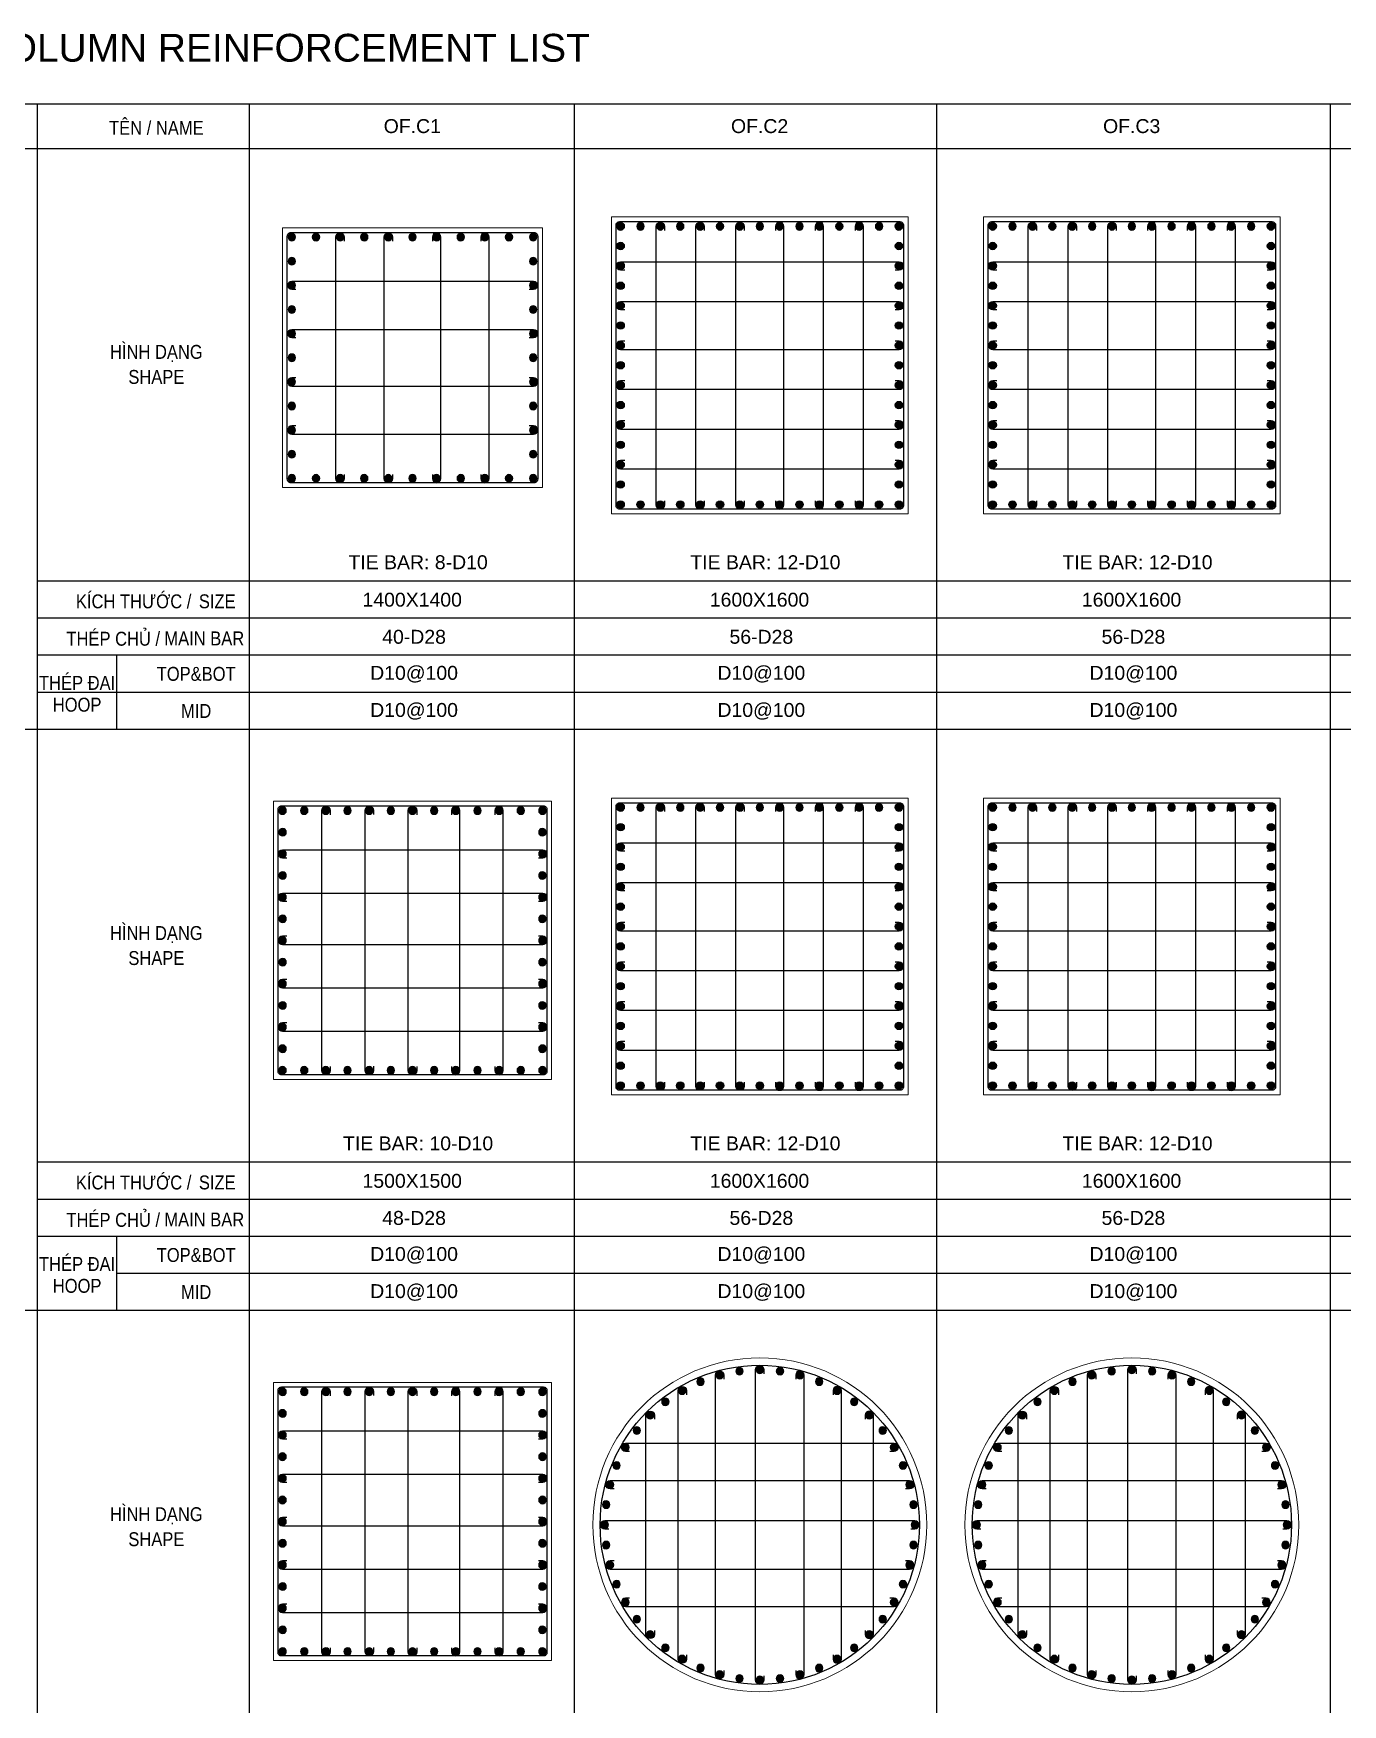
# Model space of a CAD drawing. Header units: millimetres. Extents: x 49323 to 380960, y -6102 to 181761.
# Drawn here: x 312496 to 319553, y 75265 to 84274 of the extents above; entities that cross this region are included whole.
import ezdxf
from ezdxf.enums import TextEntityAlignment as Align

# ---------------------------------------------------------------- set-up
doc = ezdxf.new("R2010")
doc.units = ezdxf.units.MM
doc.linetypes.add('CENTER2', pattern=[1.125, 0.75, -0.125, 0.125, -0.125])
for name, color, linetype in [('2', 2, 'Continuous'), ('CEN', 1, 'CENTER2'), ('STL', 3, 'Continuous'), ('TIT1', 3, 'Continuous'), ('TXT', 3, 'Continuous')]:
    doc.layers.add(name, color=color, linetype=linetype)
for name, color, linetype, lineweight in [('NDC_S_CONTINUOUS', 3, 'Continuous', 20), ('NDC_S_DIM', 1, 'Continuous', 15), ('NDC_S_VN TEXT', 7, 'Continuous', 20)]:
    doc.layers.add(name, color=color, linetype=linetype, lineweight=lineweight)
doc.styles.add('ARIAL', font='arial.ttf', dxfattribs={"width": 0.8})
doc.styles.add('NDC_ARIAL', font='arial.ttf', dxfattribs={"width": 0.85})

# ---------------------------------------------------------------- blocks, each defined once
blk = doc.blocks.new('8')
at = {"layer": '2'}
blk.add_hatch(color=256, dxfattribs=at).paths.add_polyline_path([(20, 0, 0.386127), (1.9, 19.9), (-1.9, 19.9, 0.386127), (-20, 0, 1)])
blk.add_circle((0, 0), 20, dxfattribs=at)
blk = doc.blocks.new('5')
at = {"layer": 'CEN', "rotation": 180}
blk.add_blockref('8', (0, 0), dxfattribs=at)
blk = doc.blocks.new('*U1723')
at = {"layer": 'STL', "xscale": -1, "rotation": 270}
blk.add_blockref('5', (0, 0), dxfattribs=at)
blk = doc.blocks.new('*U1724')
at = {"layer": 'NDC_S_DIM', "color": 0, "linetype": 'ByBlock', "lineweight": -2, "transparency": 16777216}
for p in [(306243.8, 76813.8), (306360.5, 76813.8), (306477.2, 76813.8), (306593.9, 76813.8), (306710.6, 76813.8), (306827.3, 76813.8), (306944, 76813.8), (307060.7, 76813.8), (307177.4, 76813.8), (307294.1, 76813.8), (307410.8, 76813.8), (307527.5, 76813.8), (307644.2, 76813.8)]:
    blk.add_blockref('*U1723', p, dxfattribs=at)
blk = doc.blocks.new('*U1725')
at = {"layer": 'STL', "xscale": -1, "rotation": 270}
blk.add_blockref('5', (0, 0), dxfattribs=at)
blk = doc.blocks.new('*U1726')
at = {"layer": 'NDC_S_DIM', "color": 0, "linetype": 'ByBlock', "lineweight": -2, "transparency": 16777216}
for p in [(306243.8, 76813.8), (306360.5, 76813.8), (306477.2, 76813.8), (306593.9, 76813.8), (306710.6, 76813.8), (306827.3, 76813.8), (306944, 76813.8), (307060.7, 76813.8), (307177.4, 76813.8), (307294.1, 76813.8), (307410.8, 76813.8), (307527.5, 76813.8), (307644.2, 76813.8)]:
    blk.add_blockref('*U1725', p, dxfattribs=at)
blk = doc.blocks.new('*U1727')
at = {"layer": 'STL', "xscale": -1, "rotation": 270}
blk.add_blockref('5', (0, 0), dxfattribs=at)
blk = doc.blocks.new('*U1728')
at = {"layer": 'NDC_S_DIM', "color": 0, "linetype": 'ByBlock', "lineweight": -2, "transparency": 16777216}
for p in [(306243.8, 76813.8), (306360.5, 76813.8), (306477.2, 76813.8), (306593.9, 76813.8), (306710.6, 76813.8), (306827.3, 76813.8), (306944, 76813.8), (307060.7, 76813.8), (307177.4, 76813.8), (307294.1, 76813.8), (307410.8, 76813.8), (307527.5, 76813.8), (307644.2, 76813.8)]:
    blk.add_blockref('*U1727', p, dxfattribs=at)
blk = doc.blocks.new('*U1729')
at = {"layer": 'STL', "xscale": -1, "rotation": 270}
blk.add_blockref('5', (0, 0), dxfattribs=at)
blk = doc.blocks.new('*U1730')
at = {"layer": 'NDC_S_DIM', "color": 0, "linetype": 'ByBlock', "lineweight": -2, "transparency": 16777216}
for p in [(306243.8, 76813.8), (306360.5, 76813.8), (306477.2, 76813.8), (306593.9, 76813.8), (306710.6, 76813.8), (306827.3, 76813.8), (306944, 76813.8), (307060.7, 76813.8), (307177.4, 76813.8), (307294.1, 76813.8), (307410.8, 76813.8), (307527.5, 76813.8), (307644.2, 76813.8)]:
    blk.add_blockref('*U1729', p, dxfattribs=at)
blk = doc.blocks.new('*U1713')
at = {"layer": 'STL', "xscale": -1, "rotation": 270}
blk.add_blockref('5', (0, 0), dxfattribs=at)
blk = doc.blocks.new('*U1714')
at = {"layer": 'NDC_S_DIM', "color": 0, "linetype": 'ByBlock', "lineweight": -2, "transparency": 16777216}
for p in [(306343.8, 79984.3), (306473.8, 79984.3), (306603.8, 79984.3), (306733.9, 79984.3), (306863.9, 79984.3), (306994, 79984.3), (307124, 79984.3), (307254.1, 79984.3), (307384.1, 79984.3), (307514.2, 79984.3), (307644.2, 79984.3)]:
    blk.add_blockref('*U1713', p, dxfattribs=at)
blk = doc.blocks.new('*U1715')
at = {"layer": 'STL', "xscale": -1, "rotation": 270}
blk.add_blockref('5', (0, 0), dxfattribs=at)
blk = doc.blocks.new('*U1716')
at = {"layer": 'NDC_S_DIM', "color": 0, "linetype": 'ByBlock', "lineweight": -2, "transparency": 16777216}
for p in [(306343.8, 79984.3), (306473.8, 79984.3), (306603.8, 79984.3), (306733.9, 79984.3), (306863.9, 79984.3), (306994, 79984.3), (307124, 79984.3), (307254.1, 79984.3), (307384.1, 79984.3), (307514.2, 79984.3), (307644.2, 79984.3)]:
    blk.add_blockref('*U1715', p, dxfattribs=at)
blk = doc.blocks.new('*U1717')
at = {"layer": 'STL', "xscale": -1, "rotation": 270}
blk.add_blockref('5', (0, 0), dxfattribs=at)
blk = doc.blocks.new('*U1718')
at = {"layer": 'NDC_S_DIM', "color": 0, "linetype": 'ByBlock', "lineweight": -2, "transparency": 16777216}
for p in [(306343.8, 79984.3), (306473.8, 79984.3), (306603.8, 79984.3), (306733.9, 79984.3), (306863.9, 79984.3), (306994, 79984.3), (307124, 79984.3), (307254.1, 79984.3), (307384.1, 79984.3), (307514.2, 79984.3), (307644.2, 79984.3)]:
    blk.add_blockref('*U1717', p, dxfattribs=at)
blk = doc.blocks.new('*U1719')
at = {"layer": 'STL', "xscale": -1, "rotation": 270}
blk.add_blockref('5', (0, 0), dxfattribs=at)
blk = doc.blocks.new('*U1720')
at = {"layer": 'NDC_S_DIM', "color": 0, "linetype": 'ByBlock', "lineweight": -2, "transparency": 16777216}
for p in [(306343.8, 79984.3), (306473.8, 79984.3), (306603.8, 79984.3), (306733.9, 79984.3), (306863.9, 79984.3), (306994, 79984.3), (307124, 79984.3), (307254.1, 79984.3), (307384.1, 79984.3), (307514.2, 79984.3), (307644.2, 79984.3)]:
    blk.add_blockref('*U1719', p, dxfattribs=at)
blk = doc.blocks.new('*U1695')
at = {"layer": 'STL', "xscale": -1, "rotation": 270}
blk.add_blockref('5', (0, 0), dxfattribs=at)
blk = doc.blocks.new('*U1696')
at = {"layer": 'NDC_S_DIM', "color": 0, "linetype": 'ByBlock', "lineweight": -2, "transparency": 16777216}
for p in [(306243.8, 76813.8), (306360.5, 76813.8), (306477.2, 76813.8), (306593.9, 76813.8), (306710.6, 76813.8), (306827.3, 76813.8), (306944, 76813.8), (307060.7, 76813.8), (307177.4, 76813.8), (307294.1, 76813.8), (307410.8, 76813.8), (307527.5, 76813.8), (307644.2, 76813.8)]:
    blk.add_blockref('*U1695', p, dxfattribs=at)
blk = doc.blocks.new('*U1697')
at = {"layer": 'STL', "xscale": -1, "rotation": 270}
blk.add_blockref('5', (0, 0), dxfattribs=at)
blk = doc.blocks.new('*U1698')
at = {"layer": 'NDC_S_DIM', "color": 0, "linetype": 'ByBlock', "lineweight": -2, "transparency": 16777216}
for p in [(306243.8, 76813.8), (306360.5, 76813.8), (306477.2, 76813.8), (306593.9, 76813.8), (306710.6, 76813.8), (306827.3, 76813.8), (306944, 76813.8), (307060.7, 76813.8), (307177.4, 76813.8), (307294.1, 76813.8), (307410.8, 76813.8), (307527.5, 76813.8), (307644.2, 76813.8)]:
    blk.add_blockref('*U1697', p, dxfattribs=at)
blk = doc.blocks.new('*U1709')
at = {"layer": 'STL', "xscale": -1, "rotation": 270}
blk.add_blockref('5', (0, 0), dxfattribs=at)
blk = doc.blocks.new('*U1710')
at = {"layer": 'NDC_S_DIM', "color": 0, "linetype": 'ByBlock', "lineweight": -2, "transparency": 16777216}
for p in [(306243.8, 76813.8), (306360.5, 76813.8), (306477.2, 76813.8), (306593.9, 76813.8), (306710.6, 76813.8), (306827.3, 76813.8), (306944, 76813.8), (307060.7, 76813.8), (307177.4, 76813.8), (307294.1, 76813.8), (307410.8, 76813.8), (307527.5, 76813.8), (307644.2, 76813.8)]:
    blk.add_blockref('*U1709', p, dxfattribs=at)
blk = doc.blocks.new('*U1711')
at = {"layer": 'STL', "xscale": -1, "rotation": 270}
blk.add_blockref('5', (0, 0), dxfattribs=at)
blk = doc.blocks.new('*U1712')
at = {"layer": 'NDC_S_DIM', "color": 0, "linetype": 'ByBlock', "lineweight": -2, "transparency": 16777216}
for p in [(306243.8, 76813.8), (306360.5, 76813.8), (306477.2, 76813.8), (306593.9, 76813.8), (306710.6, 76813.8), (306827.3, 76813.8), (306944, 76813.8), (307060.7, 76813.8), (307177.4, 76813.8), (307294.1, 76813.8), (307410.8, 76813.8), (307527.5, 76813.8), (307644.2, 76813.8)]:
    blk.add_blockref('*U1711', p, dxfattribs=at)
blk = doc.blocks.new('*U1699')
at = {"layer": 'STL', "xscale": -1}
blk.add_blockref('5', (0, 0), dxfattribs=at)
blk = doc.blocks.new('*U1700')
at = {"layer": 'NDC_S_DIM', "color": 0, "linetype": 'ByBlock', "lineweight": -2, "transparency": 16777216}
for p, rotation in [((295820, 68620.4), 22.5), ((295923.5, 68655.5), 14.99999999999997), ((296030.7, 68676.8), 7.500000000000014), ((296248.9, 68676.8), 352.5000000000001), ((296356.1, 68655.5), 345), ((296459.6, 68620.4), 337.4999999999999), ((295722, 68572), 29.99999999999999), ((296557.6, 68572), 330.0000000000001), ((295548.9, 68439.2), 45.00000000000001), ((295631.1, 68511.3), 37.50000000000001), ((296648.5, 68511.3), 322.4999999999999), ((296730.7, 68439.2), 315), ((295476.8, 68357), 52.49999999999999), ((296802.7, 68357), 307.5), ((295416.1, 68266.2), 59.99999999999999), ((296863.5, 68266.2), 299.9999999999999), ((295367.8, 68168.1), 67.5), ((296911.8, 68168.1), 292.5000000000001), ((295332.6, 68064.6), 74.99999999999999), ((296946.9, 68064.6), 285), ((295311.3, 67957.4), 82.50000000000001), ((296968.3, 67957.4), 277.5), ((295304.2, 67848.4), 90), ((296975.4, 67848.4), 270), ((295311.3, 67739.3), 97.5), ((296968.3, 67739.3), 262.5), ((295332.6, 67632.1), 105), ((296946.9, 67632.1), 255), ((295367.8, 67528.6), 112.5), ((296911.8, 67528.6), 247.5), ((295416.1, 67430.5), 120), ((296863.5, 67430.5), 240), ((295476.8, 67339.7), 127.5), ((296802.7, 67339.7), 232.5), ((295548.9, 67257.5), 135), ((295631.1, 67185.4), 142.5), ((296648.5, 67185.4), 217.5), ((296730.7, 67257.5), 225), ((295722, 67124.7), 150), ((296557.6, 67124.7), 210), ((295820, 67076.3), 157.5), ((295923.5, 67041.2), 165.0000000000001), ((296030.7, 67019.9), 172.5000000000001), ((296139.8, 67012.7), 180), ((296248.9, 67019.9), 187.4999999999999), ((296356.1, 67041.2), 194.9999999999999), ((296459.6, 67076.3), 202.4999999999999)]:
    blk.add_blockref('*U1699', p, dxfattribs=dict(at, rotation=rotation))
blk.add_blockref('*U1699', (296139.8, 68684), dxfattribs=at)
blk = doc.blocks.new('*U1701')
at = {"layer": 'STL', "xscale": -1, "rotation": 270}
blk.add_blockref('5', (0, 0), dxfattribs=at)
blk = doc.blocks.new('*U1702')
at = {"layer": 'NDC_S_DIM', "color": 0, "linetype": 'ByBlock', "lineweight": -2, "transparency": 16777216}
for p in [(308769.8, 80184.3), (308877, 80184.3), (308984.2, 80184.3), (309091.4, 80184.3), (309198.6, 80184.3), (309305.7, 80184.3), (309412.9, 80184.3), (309520.1, 80184.3), (309627.3, 80184.3), (309734.4, 80184.3), (309841.6, 80184.3), (309948.8, 80184.3), (310056, 80184.3), (310163.1, 80184.3), (310270.3, 80184.3)]:
    blk.add_blockref('*U1701', p, dxfattribs=at)
blk = doc.blocks.new('*U1703')
at = {"layer": 'STL', "xscale": -1, "rotation": 270}
blk.add_blockref('5', (0, 0), dxfattribs=at)
blk = doc.blocks.new('*U1704')
at = {"layer": 'NDC_S_DIM', "color": 0, "linetype": 'ByBlock', "lineweight": -2, "transparency": 16777216}
for p in [(308769.8, 80184.3), (308877, 80184.3), (308984.2, 80184.3), (309091.4, 80184.3), (309198.6, 80184.3), (309305.7, 80184.3), (309412.9, 80184.3), (309520.1, 80184.3), (309627.3, 80184.3), (309734.4, 80184.3), (309841.6, 80184.3), (309948.8, 80184.3), (310056, 80184.3), (310163.1, 80184.3), (310270.3, 80184.3)]:
    blk.add_blockref('*U1703', p, dxfattribs=at)
blk = doc.blocks.new('*U1705')
at = {"layer": 'STL', "xscale": -1, "rotation": 270}
blk.add_blockref('5', (0, 0), dxfattribs=at)
blk = doc.blocks.new('*U1706')
at = {"layer": 'NDC_S_DIM', "color": 0, "linetype": 'ByBlock', "lineweight": -2, "transparency": 16777216}
for p in [(308769.8, 80184.3), (308877, 80184.3), (308984.2, 80184.3), (309091.4, 80184.3), (309198.6, 80184.3), (309305.7, 80184.3), (309412.9, 80184.3), (309520.1, 80184.3), (309627.3, 80184.3), (309734.4, 80184.3), (309841.6, 80184.3), (309948.8, 80184.3), (310056, 80184.3), (310163.1, 80184.3), (310270.3, 80184.3)]:
    blk.add_blockref('*U1705', p, dxfattribs=at)
blk = doc.blocks.new('*U1707')
at = {"layer": 'STL', "xscale": -1, "rotation": 270}
blk.add_blockref('5', (0, 0), dxfattribs=at)
blk = doc.blocks.new('*U1708')
at = {"layer": 'NDC_S_DIM', "color": 0, "linetype": 'ByBlock', "lineweight": -2, "transparency": 16777216}
for p in [(308769.8, 80184.3), (308877, 80184.3), (308984.2, 80184.3), (309091.4, 80184.3), (309198.6, 80184.3), (309305.7, 80184.3), (309412.9, 80184.3), (309520.1, 80184.3), (309627.3, 80184.3), (309734.4, 80184.3), (309841.6, 80184.3), (309948.8, 80184.3), (310056, 80184.3), (310163.1, 80184.3), (310270.3, 80184.3)]:
    blk.add_blockref('*U1707', p, dxfattribs=at)
blk = doc.blocks.new('*U1683')
at = {"layer": 'STL', "xscale": -1, "rotation": 270}
blk.add_blockref('5', (0, 0), dxfattribs=at)
blk = doc.blocks.new('*U1684')
at = {"layer": 'NDC_S_DIM', "color": 0, "linetype": 'ByBlock', "lineweight": -2, "transparency": 16777216}
for p in [(308769.8, 80184.3), (308877, 80184.3), (308984.2, 80184.3), (309091.4, 80184.3), (309198.6, 80184.3), (309305.7, 80184.3), (309412.9, 80184.3), (309520.1, 80184.3), (309627.3, 80184.3), (309734.4, 80184.3), (309841.6, 80184.3), (309948.8, 80184.3), (310056, 80184.3), (310163.1, 80184.3), (310270.3, 80184.3)]:
    blk.add_blockref('*U1683', p, dxfattribs=at)
blk = doc.blocks.new('*U1677')
at = {"layer": 'STL', "xscale": -1, "rotation": 270}
blk.add_blockref('5', (0, 0), dxfattribs=at)
blk = doc.blocks.new('*U1678')
at = {"layer": 'NDC_S_DIM', "color": 0, "linetype": 'ByBlock', "lineweight": -2, "transparency": 16777216}
for p in [(308769.8, 80184.3), (308877, 80184.3), (308984.2, 80184.3), (309091.4, 80184.3), (309198.6, 80184.3), (309305.7, 80184.3), (309412.9, 80184.3), (309520.1, 80184.3), (309627.3, 80184.3), (309734.4, 80184.3), (309841.6, 80184.3), (309948.8, 80184.3), (310056, 80184.3), (310163.1, 80184.3), (310270.3, 80184.3)]:
    blk.add_blockref('*U1677', p, dxfattribs=at)
blk = doc.blocks.new('*U1679')
at = {"layer": 'STL', "xscale": -1, "rotation": 270}
blk.add_blockref('5', (0, 0), dxfattribs=at)
blk = doc.blocks.new('*U1680')
at = {"layer": 'NDC_S_DIM', "color": 0, "linetype": 'ByBlock', "lineweight": -2, "transparency": 16777216}
for p in [(308769.8, 80184.3), (308877, 80184.3), (308984.2, 80184.3), (309091.4, 80184.3), (309198.6, 80184.3), (309305.7, 80184.3), (309412.9, 80184.3), (309520.1, 80184.3), (309627.3, 80184.3), (309734.4, 80184.3), (309841.6, 80184.3), (309948.8, 80184.3), (310056, 80184.3), (310163.1, 80184.3), (310270.3, 80184.3)]:
    blk.add_blockref('*U1679', p, dxfattribs=at)
blk = doc.blocks.new('*U1681')
at = {"layer": 'STL', "xscale": -1, "rotation": 270}
blk.add_blockref('5', (0, 0), dxfattribs=at)
blk = doc.blocks.new('*U1682')
at = {"layer": 'NDC_S_DIM', "color": 0, "linetype": 'ByBlock', "lineweight": -2, "transparency": 16777216}
for p in [(308769.8, 80184.3), (308877, 80184.3), (308984.2, 80184.3), (309091.4, 80184.3), (309198.6, 80184.3), (309305.7, 80184.3), (309412.9, 80184.3), (309520.1, 80184.3), (309627.3, 80184.3), (309734.4, 80184.3), (309841.6, 80184.3), (309948.8, 80184.3), (310056, 80184.3), (310163.1, 80184.3), (310270.3, 80184.3)]:
    blk.add_blockref('*U1681', p, dxfattribs=at)
blk = doc.blocks.new('*U1691')
at = {"layer": 'STL', "xscale": -1}
blk.add_blockref('5', (0, 0), dxfattribs=at)
blk = doc.blocks.new('*U1692')
at = {"layer": 'NDC_S_DIM', "color": 0, "linetype": 'ByBlock', "lineweight": -2, "transparency": 16777216}
for p, rotation in [((295820, 68620.4), 22.5), ((295923.5, 68655.5), 14.99999999999997), ((296030.7, 68676.8), 7.500000000000014), ((296248.9, 68676.8), 352.5000000000001), ((296356.1, 68655.5), 345), ((296459.6, 68620.4), 337.4999999999999), ((295722, 68572), 29.99999999999999), ((296557.6, 68572), 330.0000000000001), ((295548.9, 68439.2), 45.00000000000001), ((295631.1, 68511.3), 37.50000000000001), ((296648.5, 68511.3), 322.4999999999999), ((296730.7, 68439.2), 315), ((295476.8, 68357), 52.49999999999999), ((296802.7, 68357), 307.5), ((295416.1, 68266.2), 59.99999999999999), ((296863.5, 68266.2), 299.9999999999999), ((295367.8, 68168.1), 67.5), ((296911.8, 68168.1), 292.5000000000001), ((295332.6, 68064.6), 74.99999999999999), ((296946.9, 68064.6), 285), ((295311.3, 67957.4), 82.50000000000001), ((296968.3, 67957.4), 277.5), ((295304.2, 67848.4), 90), ((296975.4, 67848.4), 270), ((295311.3, 67739.3), 97.5), ((296968.3, 67739.3), 262.5), ((295332.6, 67632.1), 105), ((296946.9, 67632.1), 255), ((295367.8, 67528.6), 112.5), ((296911.8, 67528.6), 247.5), ((295416.1, 67430.5), 120), ((296863.5, 67430.5), 240), ((295476.8, 67339.7), 127.5), ((296802.7, 67339.7), 232.5), ((295548.9, 67257.5), 135), ((295631.1, 67185.4), 142.5), ((296648.5, 67185.4), 217.5), ((296730.7, 67257.5), 225), ((295722, 67124.7), 150), ((296557.6, 67124.7), 210), ((295820, 67076.3), 157.5), ((295923.5, 67041.2), 165.0000000000001), ((296030.7, 67019.9), 172.5000000000001), ((296139.8, 67012.7), 180), ((296248.9, 67019.9), 187.4999999999999), ((296356.1, 67041.2), 194.9999999999999), ((296459.6, 67076.3), 202.4999999999999)]:
    blk.add_blockref('*U1691', p, dxfattribs=dict(at, rotation=rotation))
blk.add_blockref('*U1691', (296139.8, 68684), dxfattribs=at)
blk = doc.blocks.new('*U1813')
at = {"layer": 'STL', "xscale": -1, "rotation": 270}
blk.add_blockref('5', (0, 0), dxfattribs=at)
blk = doc.blocks.new('*U1814')
at = {"layer": 'NDC_S_DIM', "color": 0, "linetype": 'ByBlock', "lineweight": -2, "transparency": 16777216}
for p in [(308769.8, 80184.3), (308877, 80184.3), (308984.2, 80184.3), (309091.4, 80184.3), (309198.6, 80184.3), (309305.7, 80184.3), (309412.9, 80184.3), (309520.1, 80184.3), (309627.3, 80184.3), (309734.4, 80184.3), (309841.6, 80184.3), (309948.8, 80184.3), (310056, 80184.3), (310163.1, 80184.3), (310270.3, 80184.3)]:
    blk.add_blockref('*U1813', p, dxfattribs=at)
blk = doc.blocks.new('*U1807')
at = {"layer": 'STL', "xscale": -1, "rotation": 270}
blk.add_blockref('5', (0, 0), dxfattribs=at)
blk = doc.blocks.new('*U1808')
at = {"layer": 'NDC_S_DIM', "color": 0, "linetype": 'ByBlock', "lineweight": -2, "transparency": 16777216}
for p in [(308769.8, 80184.3), (308877, 80184.3), (308984.2, 80184.3), (309091.4, 80184.3), (309198.6, 80184.3), (309305.7, 80184.3), (309412.9, 80184.3), (309520.1, 80184.3), (309627.3, 80184.3), (309734.4, 80184.3), (309841.6, 80184.3), (309948.8, 80184.3), (310056, 80184.3), (310163.1, 80184.3), (310270.3, 80184.3)]:
    blk.add_blockref('*U1807', p, dxfattribs=at)
blk = doc.blocks.new('*U1809')
at = {"layer": 'STL', "xscale": -1, "rotation": 270}
blk.add_blockref('5', (0, 0), dxfattribs=at)
blk = doc.blocks.new('*U1810')
at = {"layer": 'NDC_S_DIM', "color": 0, "linetype": 'ByBlock', "lineweight": -2, "transparency": 16777216}
for p in [(308769.8, 80184.3), (308877, 80184.3), (308984.2, 80184.3), (309091.4, 80184.3), (309198.6, 80184.3), (309305.7, 80184.3), (309412.9, 80184.3), (309520.1, 80184.3), (309627.3, 80184.3), (309734.4, 80184.3), (309841.6, 80184.3), (309948.8, 80184.3), (310056, 80184.3), (310163.1, 80184.3), (310270.3, 80184.3)]:
    blk.add_blockref('*U1809', p, dxfattribs=at)
blk = doc.blocks.new('*U1811')
at = {"layer": 'STL', "xscale": -1, "rotation": 270}
blk.add_blockref('5', (0, 0), dxfattribs=at)
blk = doc.blocks.new('*U1812')
at = {"layer": 'NDC_S_DIM', "color": 0, "linetype": 'ByBlock', "lineweight": -2, "transparency": 16777216}
for p in [(308769.8, 80184.3), (308877, 80184.3), (308984.2, 80184.3), (309091.4, 80184.3), (309198.6, 80184.3), (309305.7, 80184.3), (309412.9, 80184.3), (309520.1, 80184.3), (309627.3, 80184.3), (309734.4, 80184.3), (309841.6, 80184.3), (309948.8, 80184.3), (310056, 80184.3), (310163.1, 80184.3), (310270.3, 80184.3)]:
    blk.add_blockref('*U1811', p, dxfattribs=at)
blk = doc.blocks.new('*U1689')
at = {"layer": 'STL', "xscale": -1, "rotation": 270}
blk.add_blockref('5', (0, 0), dxfattribs=at)
blk = doc.blocks.new('*U1690')
at = {"layer": 'NDC_S_DIM', "color": 0, "linetype": 'ByBlock', "lineweight": -2, "transparency": 16777216}
for p in [(308769.8, 80184.3), (308877, 80184.3), (308984.2, 80184.3), (309091.4, 80184.3), (309198.6, 80184.3), (309305.7, 80184.3), (309412.9, 80184.3), (309520.1, 80184.3), (309627.3, 80184.3), (309734.4, 80184.3), (309841.6, 80184.3), (309948.8, 80184.3), (310056, 80184.3), (310163.1, 80184.3), (310270.3, 80184.3)]:
    blk.add_blockref('*U1689', p, dxfattribs=at)
blk = doc.blocks.new('*U1693')
at = {"layer": 'STL', "xscale": -1, "rotation": 270}
blk.add_blockref('5', (0, 0), dxfattribs=at)
blk = doc.blocks.new('*U1694')
at = {"layer": 'NDC_S_DIM', "color": 0, "linetype": 'ByBlock', "lineweight": -2, "transparency": 16777216}
for p in [(308769.8, 80184.3), (308877, 80184.3), (308984.2, 80184.3), (309091.4, 80184.3), (309198.6, 80184.3), (309305.7, 80184.3), (309412.9, 80184.3), (309520.1, 80184.3), (309627.3, 80184.3), (309734.4, 80184.3), (309841.6, 80184.3), (309948.8, 80184.3), (310056, 80184.3), (310163.1, 80184.3), (310270.3, 80184.3)]:
    blk.add_blockref('*U1693', p, dxfattribs=at)
blk = doc.blocks.new('*U1685')
at = {"layer": 'STL', "xscale": -1, "rotation": 270}
blk.add_blockref('5', (0, 0), dxfattribs=at)
blk = doc.blocks.new('*U1686')
at = {"layer": 'NDC_S_DIM', "color": 0, "linetype": 'ByBlock', "lineweight": -2, "transparency": 16777216}
for p in [(308769.8, 80184.3), (308877, 80184.3), (308984.2, 80184.3), (309091.4, 80184.3), (309198.6, 80184.3), (309305.7, 80184.3), (309412.9, 80184.3), (309520.1, 80184.3), (309627.3, 80184.3), (309734.4, 80184.3), (309841.6, 80184.3), (309948.8, 80184.3), (310056, 80184.3), (310163.1, 80184.3), (310270.3, 80184.3)]:
    blk.add_blockref('*U1685', p, dxfattribs=at)
blk = doc.blocks.new('*U1687')
at = {"layer": 'STL', "xscale": -1, "rotation": 270}
blk.add_blockref('5', (0, 0), dxfattribs=at)
blk = doc.blocks.new('*U1688')
at = {"layer": 'NDC_S_DIM', "color": 0, "linetype": 'ByBlock', "lineweight": -2, "transparency": 16777216}
for p in [(308769.8, 80184.3), (308877, 80184.3), (308984.2, 80184.3), (309091.4, 80184.3), (309198.6, 80184.3), (309305.7, 80184.3), (309412.9, 80184.3), (309520.1, 80184.3), (309627.3, 80184.3), (309734.4, 80184.3), (309841.6, 80184.3), (309948.8, 80184.3), (310056, 80184.3), (310163.1, 80184.3), (310270.3, 80184.3)]:
    blk.add_blockref('*U1687', p, dxfattribs=at)

msp = doc.modelspace()

# ---------------------------------------------------------------- linework, layer by layer
at = {"layer": '2', "lineweight": -2, "ltscale": 1000}
for points in [[(317186.4, 83239), (317186.4, 81729, -0.414214), (317166.4, 81709), (315656.4, 81709, -0.414214), (315636.4, 81729), (315636.4, 83239, -0.414214), (315656.4, 83259), (317166.4, 83259, -0.414214)], [(319192.2, 83239), (319192.2, 81729, -0.414214), (319172.2, 81709), (317662.2, 81709, -0.414214), (317642.2, 81729), (317642.2, 83239, -0.414214), (317662.2, 83259), (319172.2, 83259, -0.414214)], [(315214.3, 83181), (315214.3, 81871, -0.414214), (315194.3, 81851), (313884.3, 81851, -0.414214), (313864.3, 81871), (313864.3, 83181, -0.414214), (313884.3, 83201), (315194.3, 83201, -0.414214)], [(315264.3, 80089.8), (315264.3, 78679.8, -0.414214), (315244.3, 78659.8), (313834.3, 78659.8, -0.414214), (313814.3, 78679.8), (313814.3, 80089.8, -0.414214), (313834.3, 80109.8), (315244.3, 80109.8, -0.414214)], [(317186.4, 80106.2), (317186.4, 78596.2, -0.414214), (317166.4, 78576.2), (315656.4, 78576.2, -0.414214), (315636.4, 78596.2), (315636.4, 80106.2, -0.414214), (315656.4, 80126.2), (317166.4, 80126.2, -0.414214)], [(319192.2, 80106.2), (319192.2, 78596.2, -0.414214), (319172.2, 78576.2), (317662.2, 78576.2, -0.414214), (317642.2, 78596.2), (317642.2, 80106.2, -0.414214), (317662.2, 80126.2), (319172.2, 80126.2, -0.414214)], [(315264.3, 76957.1), (315264.3, 75547.1, -0.414214), (315244.3, 75527.1), (313834.3, 75527.1, -0.414214), (313814.3, 75547.1), (313814.3, 76957.1, -0.414214), (313834.3, 76977.1), (315244.3, 76977.1, -0.414214)]]:
    msp.add_lwpolyline(points, format="xyb", close=True, dxfattribs=at)
at = {"layer": '2'}
for points in [[(315898, 81753.6), (315898, 81731.4, -1), (315853, 81731.4), (315853, 83233.5, -1), (315898, 83233.5), (315898, 83211.3)], [(316112.4, 81753.6), (316112.4, 81731.4, -1), (316067.4, 81731.4), (316067.4, 83233.5, -1), (316112.4, 83233.5), (316112.4, 83211.3)], [(316326.7, 81753.6), (316326.7, 81731.4, -1), (316281.7, 81731.4), (316281.7, 83233.5, -1), (316326.7, 83233.5), (316326.7, 83211.3)], [(316496.1, 81753.6), (316496.1, 81731.4, 1), (316541.1, 81731.4), (316541.1, 83233.5, 1), (316496.1, 83233.5), (316496.1, 83211.3)], [(316710.4, 81753.6), (316710.4, 81731.4, 1), (316755.4, 81731.4), (316755.4, 83233.5, 1), (316710.4, 83233.5), (316710.4, 83211.3)], [(316924.8, 81753.6), (316924.8, 81731.4, 1), (316969.8, 81731.4), (316969.8, 83233.5, 1), (316924.8, 83233.5), (316924.8, 83211.3)], [(317903.8, 81753.6), (317903.8, 81731.4, -1), (317858.8, 81731.4), (317858.8, 83233.5, -1), (317903.8, 83233.5), (317903.8, 83211.3)], [(318118.2, 81753.6), (318118.2, 81731.4, -1), (318073.1, 81731.4), (318073.1, 83233.5, -1), (318118.2, 83233.5), (318118.2, 83211.3)], [(318332.5, 81753.6), (318332.5, 81731.4, -1), (318287.5, 81731.4), (318287.5, 83233.5, -1), (318332.5, 83233.5), (318332.5, 83211.3)], [(318501.8, 81753.6), (318501.8, 81731.4, 1), (318546.9, 81731.4), (318546.9, 83233.5, 1), (318501.8, 83233.5), (318501.8, 83211.3)], [(318716.2, 81753.6), (318716.2, 81731.4, 1), (318761.2, 81731.4), (318761.2, 83233.5, 1), (318716.2, 83233.5), (318716.2, 83211.3)], [(318930.5, 81753.6), (318930.5, 81731.4, 1), (318975.6, 81731.4), (318975.6, 83233.5, 1), (318930.5, 83233.5), (318930.5, 83211.3)], [(314171.6, 81895.7), (314171.6, 81873.5, -1), (314126.6, 81873.5), (314126.6, 83175.5, -1), (314171.6, 83175.5), (314171.6, 83153.4)], [(314431.7, 81895.7), (314431.7, 81873.5, -1), (314386.7, 81873.5), (314386.7, 83175.5, -1), (314431.7, 83175.5), (314431.7, 83153.4)], [(314646.8, 81895.7), (314646.8, 81873.5, 1), (314691.8, 81873.5), (314691.8, 83175.5, 1), (314646.8, 83175.5), (314646.8, 83153.4)], [(314906.9, 81895.7), (314906.9, 81873.5, 1), (314951.9, 81873.5), (314951.9, 83175.5, 1), (314906.9, 83175.5), (314906.9, 83153.4)], [(315683.3, 82998.1), (315661.2, 82998.1, -1), (315661.2, 83043.1), (317163.2, 83043.1, -1), (317163.2, 82998.1), (317141.1, 82998.1)], [(317689.1, 82998.1), (317666.9, 82998.1, -1), (317666.9, 83043.1), (319169, 83043.1, -1), (319169, 82998.1), (319146.8, 82998.1)], [(313911.2, 82892.9), (313889, 82892.9, -1), (313889, 82938), (315191.1, 82938, -1), (315191.1, 82892.9), (315168.9, 82892.9)], [(315683.3, 82783.7), (315661.2, 82783.7, -1), (315661.2, 82828.7), (317163.2, 82828.7, -1), (317163.2, 82783.7), (317141.1, 82783.7)], [(317689.1, 82783.7), (317666.9, 82783.7, -1), (317666.9, 82828.7), (319169, 82828.7, -1), (319169, 82783.7), (319146.8, 82783.7)], [(313911.2, 82632.8), (313889, 82632.8, -1), (313889, 82677.9), (315191.1, 82677.9, -1), (315191.1, 82632.8), (315168.9, 82632.8)], [(315683.3, 82614.4), (315661.2, 82614.4, 1), (315661.2, 82569.3), (317163.2, 82569.3, 1), (317163.2, 82614.4), (317141.1, 82614.4)], [(317689.1, 82614.4), (317666.9, 82614.4, 1), (317666.9, 82569.3), (319169, 82569.3, 1), (319169, 82614.4), (319146.8, 82614.4)], [(313911.2, 82417.8), (313889, 82417.8, 1), (313889, 82372.8), (315191.1, 82372.8, 1), (315191.1, 82417.8), (315168.9, 82417.8)], [(315683.3, 82400), (315661.2, 82400, 1), (315661.2, 82355), (317163.2, 82355, 1), (317163.2, 82400), (317141.1, 82400)], [(317689.1, 82400), (317666.9, 82400, 1), (317666.9, 82355), (319169, 82355, 1), (319169, 82400), (319146.8, 82400)], [(313911.2, 82157.7), (313889, 82157.7, 1), (313889, 82112.7), (315191.1, 82112.7, 1), (315191.1, 82157.7), (315168.9, 82157.7)], [(315683.3, 82185.7), (315661.2, 82185.7, 1), (315661.2, 82140.6), (317163.2, 82140.6, 1), (317163.2, 82185.7), (317141.1, 82185.7)], [(317689.1, 82185.7), (317666.9, 82185.7, 1), (317666.9, 82140.6), (319169, 82140.6, 1), (319169, 82185.7), (319146.8, 82185.7)], [(315683.3, 81971.3), (315661.2, 81971.3, 1), (315661.2, 81926.3), (317163.2, 81926.3, 1), (317163.2, 81971.3), (317141.1, 81971.3)], [(317689.1, 81971.3), (317666.9, 81971.3, 1), (317666.9, 81926.3), (319169, 81926.3, 1), (319169, 81971.3), (319146.8, 81971.3)], [(314095, 78704.4), (314095, 78682.3, -1), (314049.9, 78682.3), (314049.9, 80084.3, -1), (314095, 80084.3), (314095, 80062.1)], [(314328.4, 78705.9), (314328.4, 78683.7, -1), (314283.3, 78683.7), (314283.3, 80085.7, -1), (314328.4, 80085.7), (314328.4, 80063.6)], [(314561.8, 78704.4), (314561.8, 78682.3, -1), (314516.8, 78682.3), (314516.8, 80084.3, -1), (314561.8, 80084.3), (314561.8, 80062.1)], [(314750.2, 78704.4), (314750.2, 78682.3, 1), (314795.2, 78682.3), (314795.2, 80084.3, 1), (314750.2, 80084.3), (314750.2, 80062.1)], [(314983.6, 78704.4), (314983.6, 78682.3, 1), (315028.6, 78682.3), (315028.6, 80084.3, 1), (314983.6, 80084.3), (314983.6, 80062.1)], [(315898, 78620.9), (315898, 78598.7, -1), (315853, 78598.7), (315853, 80100.8, -1), (315898, 80100.8), (315898, 80078.6)], [(316112.4, 78620.9), (316112.4, 78598.7, -1), (316067.4, 78598.7), (316067.4, 80100.8, -1), (316112.4, 80100.8), (316112.4, 80078.6)], [(316326.7, 78620.9), (316326.7, 78598.7, -1), (316281.7, 78598.7), (316281.7, 80100.8, -1), (316326.7, 80100.8), (316326.7, 80078.6)], [(316496.1, 78620.9), (316496.1, 78598.7, 1), (316541.1, 78598.7), (316541.1, 80100.8, 1), (316496.1, 80100.8), (316496.1, 80078.6)], [(316710.4, 78620.9), (316710.4, 78598.7, 1), (316755.4, 78598.7), (316755.4, 80100.8, 1), (316710.4, 80100.8), (316710.4, 80078.6)], [(316924.8, 78620.9), (316924.8, 78598.7, 1), (316969.8, 78598.7), (316969.8, 80100.8, 1), (316924.8, 80100.8), (316924.8, 80078.6)], [(317903.8, 78620.9), (317903.8, 78598.7, -1), (317858.8, 78598.7), (317858.8, 80100.8, -1), (317903.8, 80100.8), (317903.8, 80078.6)], [(318118.2, 78620.9), (318118.2, 78598.7, -1), (318073.1, 78598.7), (318073.1, 80100.8, -1), (318118.2, 80100.8), (318118.2, 80078.6)], [(318332.5, 78620.9), (318332.5, 78598.7, -1), (318287.5, 78598.7), (318287.5, 80100.8, -1), (318332.5, 80100.8), (318332.5, 80078.6)], [(318501.8, 78620.9), (318501.8, 78598.7, 1), (318546.9, 78598.7), (318546.9, 80100.8, 1), (318501.8, 80100.8), (318501.8, 80078.6)], [(318716.2, 78620.9), (318716.2, 78598.7, 1), (318761.2, 78598.7), (318761.2, 80100.8, 1), (318716.2, 80100.8), (318716.2, 80078.6)], [(318930.5, 78620.9), (318930.5, 78598.7, 1), (318975.6, 78598.7), (318975.6, 80100.8, 1), (318930.5, 80100.8), (318930.5, 80078.6)], [(315683.3, 79865.4), (315661.2, 79865.4, -1), (315661.2, 79910.4), (317163.2, 79910.4, -1), (317163.2, 79865.4), (317141.1, 79865.4)], [(317689.1, 79865.4), (317666.9, 79865.4, -1), (317666.9, 79910.4), (319169, 79910.4, -1), (319169, 79865.4), (319146.8, 79865.4)], [(313861.2, 79828.3), (313839, 79828.3, -1), (313839, 79873.4), (315241.1, 79873.4, -1), (315241.1, 79828.3), (315218.9, 79828.3)], [(313861.2, 79594.9), (313839, 79594.9, -1), (313839, 79639.9), (315241.1, 79639.9, -1), (315241.1, 79594.9), (315218.9, 79594.9)], [(315683.3, 79651), (315661.2, 79651, -1), (315661.2, 79696), (317163.2, 79696, -1), (317163.2, 79651), (317141.1, 79651)], [(317689.1, 79651), (317666.9, 79651, -1), (317666.9, 79696), (319169, 79696, -1), (319169, 79651), (319146.8, 79651)], [(315683.3, 79481.7), (315661.2, 79481.7, 1), (315661.2, 79436.6), (317163.2, 79436.6, 1), (317163.2, 79481.7), (317141.1, 79481.7)], [(317689.1, 79481.7), (317666.9, 79481.7, 1), (317666.9, 79436.6), (319169, 79436.6, 1), (319169, 79481.7), (319146.8, 79481.7)], [(313861.2, 79406.5), (313839, 79406.5, 1), (313839, 79361.5), (315241.1, 79361.5, 1), (315241.1, 79406.5), (315218.9, 79406.5)], [(315683.3, 79267.3), (315661.2, 79267.3, 1), (315661.2, 79222.3), (317163.2, 79222.3, 1), (317163.2, 79267.3), (317141.1, 79267.3)], [(317689.1, 79267.3), (317666.9, 79267.3, 1), (317666.9, 79222.3), (319169, 79222.3, 1), (319169, 79267.3), (319146.8, 79267.3)], [(313861.2, 79173.1), (313839, 79173.1, 1), (313839, 79128.1), (315241.1, 79128.1, 1), (315241.1, 79173.1), (315218.9, 79173.1)], [(315683.3, 79053), (315661.2, 79053, 1), (315661.2, 79007.9), (317163.2, 79007.9, 1), (317163.2, 79053), (317141.1, 79053)], [(317689.1, 79053), (317666.9, 79053, 1), (317666.9, 79007.9), (319169, 79007.9, 1), (319169, 79053), (319146.8, 79053)], [(313861.2, 78939.7), (313839, 78939.7, 1), (313839, 78894.7), (315241.1, 78894.7, 1), (315241.1, 78939.7), (315218.9, 78939.7)], [(315683.3, 78838.6), (315661.2, 78838.6, 1), (315661.2, 78793.6), (317163.2, 78793.6, 1), (317163.2, 78838.6), (317141.1, 78838.6)], [(317689.1, 78838.6), (317666.9, 78838.6, 1), (317666.9, 78793.6), (319169, 78793.6, 1), (319169, 78838.6), (319146.8, 78838.6)], [(316217.6, 75449), (316217.6, 75426.8, -1), (316172.6, 75426.8), (316172.6, 77041.1, -1), (316217.6, 77041.1), (316217.6, 77019)], [(316433.9, 75420.5), (316433.9, 75398.3, -1), (316388.9, 75398.3), (316388.9, 77069.6, -1), (316433.9, 77069.6), (316433.9, 77047.5)], [(316605.2, 75449), (316605.2, 75426.8, 1), (316650.2, 75426.8), (316650.2, 77041.1, 1), (316605.2, 77041.1), (316605.2, 77019)], [(318223.4, 75449), (318223.4, 75426.8, -1), (318178.4, 75426.8), (318178.4, 77041.1, -1), (318223.4, 77041.1), (318223.4, 77019)], [(318439.7, 75420.5), (318439.7, 75398.3, -1), (318394.7, 75398.3), (318394.7, 77069.6, -1), (318439.7, 77069.6), (318439.7, 77047.5)], [(318610.9, 75449), (318610.9, 75426.8, 1), (318656, 75426.8), (318656, 77041.1, 1), (318610.9, 77041.1), (318610.9, 77019)], [(314095, 75571.7), (314095, 75549.6, -1), (314049.9, 75549.6), (314049.9, 76951.6, -1), (314095, 76951.6), (314095, 76929.4)], [(314328.4, 75573.2), (314328.4, 75551, -1), (314283.3, 75551), (314283.3, 76953, -1), (314328.4, 76953), (314328.4, 76930.9)], [(314561.8, 75571.7), (314561.8, 75549.6, -1), (314516.8, 75549.6), (314516.8, 76951.6, -1), (314561.8, 76951.6), (314561.8, 76929.4)], [(314750.2, 75571.7), (314750.2, 75549.6, 1), (314795.2, 75549.6), (314795.2, 76951.6, 1), (314750.2, 76951.6), (314750.2, 76929.4)], [(314983.6, 75571.7), (314983.6, 75549.6, 1), (315028.6, 75549.6), (315028.6, 76951.6, 1), (314983.6, 76951.6), (314983.6, 76929.4)], [(316016.1, 75532.4), (316016.1, 75510.3, -1), (315971.1, 75510.3), (315971.1, 76957.6, -1), (316016.1, 76957.6), (316016.1, 76935.5)], [(316806.7, 75532.4), (316806.7, 75510.3, 1), (316851.7, 75510.3), (316851.7, 76957.6, 1), (316806.7, 76957.6), (316806.7, 76935.5)], [(318021.9, 75532.4), (318021.9, 75510.3, -1), (317976.8, 75510.3), (317976.8, 76957.6, -1), (318021.9, 76957.6), (318021.9, 76935.5)], [(318812.5, 75532.4), (318812.5, 75510.3, 1), (318857.5, 75510.3), (318857.5, 76957.6, 1), (318812.5, 76957.6), (318812.5, 76935.5)], [(315843, 75665.2), (315843, 75643.1, -1), (315798, 75643.1), (315798, 76824.8, -1), (315843, 76824.8), (315843, 76802.7)], [(316979.8, 75665.2), (316979.8, 75643.1, 1), (317024.8, 75643.1), (317024.8, 76824.8, 1), (316979.8, 76824.8), (316979.8, 76802.7)], [(317848.8, 75665.2), (317848.8, 75643.1, -1), (317803.8, 75643.1), (317803.8, 76824.8, -1), (317848.8, 76824.8), (317848.8, 76802.7)], [(318985.5, 75665.2), (318985.5, 75643.1, 1), (319030.6, 75643.1), (319030.6, 76824.8, 1), (318985.5, 76824.8), (318985.5, 76802.7)], [(313861.2, 76695.6), (313839, 76695.6, -1), (313839, 76740.7), (315241.1, 76740.7, -1), (315241.1, 76695.6), (315218.9, 76695.6)], [(315709.9, 76629.3), (315687.7, 76629.3, -1), (315687.7, 76674.3), (317135.1, 76674.3, -1), (317135.1, 76629.3), (317112.9, 76629.3)], [(317715.6, 76629.3), (317693.5, 76629.3, -1), (317693.5, 76674.3), (319140.8, 76674.3, -1), (319140.8, 76629.3), (319118.7, 76629.3)], [(313861.2, 76462.2), (313839, 76462.2, -1), (313839, 76507.2), (315241.1, 76507.2, -1), (315241.1, 76462.2), (315218.9, 76462.2)], [(315626.4, 76427.7), (315604.3, 76427.7, -1), (315604.3, 76472.8), (317218.6, 76472.8, -1), (317218.6, 76427.7), (317196.4, 76427.7)], [(317632.2, 76427.7), (317610, 76427.7, -1), (317610, 76472.8), (319224.3, 76472.8, -1), (319224.3, 76427.7), (319202.2, 76427.7)], [(313861.2, 76273.8), (313839, 76273.8, 1), (313839, 76228.8), (315241.1, 76228.8, 1), (315241.1, 76273.8), (315218.9, 76273.8)], [(315597.9, 76211.5), (315575.8, 76211.5, -1), (315575.8, 76256.5), (317247, 76256.5, -1), (317247, 76211.5), (317224.9, 76211.5)], [(317603.7, 76211.5), (317581.5, 76211.5, -1), (317581.5, 76256.5), (319252.8, 76256.5, -1), (319252.8, 76211.5), (319230.7, 76211.5)], [(313861.2, 76040.4), (313839, 76040.4, 1), (313839, 75995.4), (315241.1, 75995.4, 1), (315241.1, 76040.4), (315218.9, 76040.4)], [(315626.4, 76040.2), (315604.3, 76040.2, 1), (315604.3, 75995.2), (317218.6, 75995.2, 1), (317218.6, 76040.2), (317196.4, 76040.2)], [(317632.2, 76040.2), (317610, 76040.2, 1), (317610, 75995.2), (319224.3, 75995.2, 1), (319224.3, 76040.2), (319202.2, 76040.2)], [(313861.2, 75807), (313839, 75807, 1), (313839, 75762), (315241.1, 75762, 1), (315241.1, 75807), (315218.9, 75807)], [(315709.9, 75838.7), (315687.7, 75838.7, 1), (315687.7, 75793.6), (317135.1, 75793.6, 1), (317135.1, 75838.7), (317112.9, 75838.7)], [(317715.6, 75838.7), (317693.5, 75838.7, 1), (317693.5, 75793.6), (319140.8, 75793.6, 1), (319140.8, 75838.7), (319118.7, 75838.7)]]:
    msp.add_lwpolyline(points, format="xyb", dxfattribs=at)
at = {"layer": '2', "lineweight": -2, "ltscale": 1000}
for centre in [(316411.4, 76234), (318417.2, 76234)]:
    msp.add_circle(centre, 860.6, dxfattribs=at)
at = {"layer": 'NDC_S_CONTINUOUS', "ltscale": 70}
for points in [[(317211.4, 83284), (317211.4, 81684), (315611.4, 81684), (315611.4, 83284), (317211.4, 83284)], [(319217.2, 83284), (319217.2, 81684), (317617.2, 81684), (317617.2, 83284), (319217.2, 83284)], [(315239.3, 83226), (315239.3, 81826), (313839.3, 81826), (313839.3, 83226), (315239.3, 83226)], [(315289.3, 80134.8), (315289.3, 78634.8), (313789.3, 78634.8), (313789.3, 80134.8), (315289.3, 80134.8)], [(317211.4, 80151.2), (317211.4, 78551.2), (315611.4, 78551.2), (315611.4, 80151.2), (317211.4, 80151.2)], [(319217.2, 80151.2), (319217.2, 78551.2), (317617.2, 78551.2), (317617.2, 80151.2), (319217.2, 80151.2)], [(315289.3, 77002.1), (315289.3, 75502.1), (313789.3, 75502.1), (313789.3, 77002.1), (315289.3, 77002.1)]]:
    msp.add_lwpolyline(points, dxfattribs=at)
for centre in [(316411.4, 76234), (318417.2, 76234)]:
    msp.add_circle(centre, 900, dxfattribs=at)
at = {"layer": 'TIT1', "color": 2}
msp.add_line((311888.7, 83894), (325345, 83894), dxfattribs=at)
at = {"layer": 'TIT1'}
for p, q in [((312516.5, 83894), (312516.5, 67994)), ((313660.3, 67994), (313660.3, 83894)), ((315411.4, 83894), (315411.4, 67994)), ((317363.9, 83894), (317363.9, 67994)), ((319487.1, 83894), (319487.1, 67994)), ((311888.7, 83654), (325345, 83654)), ((325345, 80521.3), (311888.7, 80521.3)), ((325345, 77388.6), (311888.7, 77388.6))]:
    msp.add_line(p, q, dxfattribs=at)
at = {"layer": 'TIT1', "color": 8}
for p, q in [((325345, 81321.3), (312516.5, 81321.3)), ((325345, 81121.3), (312516.5, 81121.3)), ((325345, 80921.3), (312516.5, 80921.3)), ((312945.7, 80521.3), (312945.7, 80921.3)), ((325345, 80721.3), (312516.5, 80721.3)), ((325345, 78188.6), (312516.5, 78188.6)), ((325345, 77988.6), (312516.5, 77988.6)), ((325345, 77788.6), (312516.5, 77788.6)), ((312945.7, 77388.6), (312945.7, 77788.6)), ((325345, 77588.6), (312945.7, 77588.6))]:
    msp.add_line(p, q, dxfattribs=at)

# ---------------------------------------------------------------- block references
at = {"layer": 'NDC_S_DIM', "xscale": -1}
for name, p, rotation in [('*U1680', (235476.9, -227035.4), 270), ('*U1682', (236977.4, -227035.4), 270), ('*U1686', (237482.7, -227035.4), 270), ('*U1688', (238983.1, -227035.4), 270), ('*U1678', (6891.3, 161918.7), 180), ('*U1694', (8897.1, 161918.7), 180), ('*U1706', (235476.9, -230168.1), 270), ('*U1708', (236977.4, -230168.1), 270), ('*U1810', (237482.7, -230168.1), 270), ('*U1812', (238983.1, -230168.1), 270), ('*U1704', (6891.3, 158786), 180), ('*U1808', (8897.1, 158786), 180)]:
    msp.add_blockref(name, p, dxfattribs=dict(at, rotation=rotation))
at = {"layer": 'NDC_S_DIM'}
for name, p in [('*U1684', (6891.3, 3049.2)), ('*U1690', (8897.1, 3049.2)), ('*U1714', (7545.3, 3191.3)), ('*U1716', (7545.3, 1890.8)), ('*U1696', (7595.3, 3270.4)), ('*U1702', (6891.3, -83.5)), ('*U1814', (8897.1, -83.5)), ('*U1698', (7595.3, 1870)), ('*U1700', (20271.6, 8385.6)), ('*U1692', (22277.4, 8385.6)), ('*U1724', (7595.3, 137.7)), ('*U1726', (7595.3, -1262.7))]:
    msp.add_blockref(name, p, dxfattribs=at)
at = {"layer": 'NDC_S_DIM', "rotation": 90}
for name, p in [('*U1718', (393873.3, -224468.7)), ('*U1720', (395173.8, -224468.7)), ('*U1710', (390652.9, -227560)), ('*U1712', (392053.3, -227560)), ('*U1728', (390652.9, -230692.7)), ('*U1730', (392053.3, -230692.7))]:
    msp.add_blockref(name, p, dxfattribs=at)

# ---------------------------------------------------------------- texts
at = {"layer": 'NDC_S_VN TEXT', "style": 'NDC_ARIAL', "width": 0.85}
for s, p in [('HÌNH DẠNG', (313158.5, 82558.3)), ('KÍCH THƯỚC /', (313036.1, 81221.3)), ('THÉP CHỦ /', (312926.1, 81021.3)), ('THÉP ĐAI', (312731.3, 80782.3)), ('HÌNH DẠNG', (313158.5, 79425.6)), ('KÍCH THƯỚC /', (313036.1, 78088.6)), ('THÉP CHỦ /', (312926.1, 77888.6)), ('THÉP ĐAI', (312731.3, 77649.6)), ('HÌNH DẠNG', (313158.5, 76292.9))]:
    msp.add_text(s, height=75, dxfattribs=at).set_placement(p, align=Align.MIDDLE)
at = {"layer": 'TIT1', "style": 'NDC_ARIAL', "width": 0.85}
for s, p in [('TÊN / NAME', (313158.5, 83774)), ('SHAPE', (313158.5, 82422)), ('SIZE', (313486.6, 81212.4)), ('MAIN BAR', (313416.9, 81012.4)), ('TOP&BOT', (313373.1, 80821.3)), ('HOOP', (312731.3, 80655)), ('MID', (313373.1, 80621.3)), ('SHAPE', (313158.5, 79289.3)), ('SIZE', (313486.6, 78079.7)), ('MAIN BAR', (313416.9, 77879.7)), ('TOP&BOT', (313373.1, 77688.6)), ('HOOP', (312731.3, 77522.3)), ('MID', (313373.1, 77488.6)), ('SHAPE', (313158.5, 76156.6))]:
    msp.add_text(s, height=75, dxfattribs=at).set_placement(p, align=Align.MIDDLE)
at = {"layer": 'TIT1', "color": 2, "style": 'NDC_ARIAL'}
for s, p in [('OF.C1', (314538.3, 83774)), ('OF.C2', (316410.4, 83774)), ('OF.C3', (318416.2, 83774))]:
    msp.add_text(s, height=75, dxfattribs=at).set_placement(p, align=Align.MIDDLE)
at = {"layer": 'TIT1', "style": 'NDC_ARIAL'}
for s, p in [('TIE BAR: 8-D10', (314569.5, 81423)), ('TIE BAR: 12-D10', (316441.7, 81423)), ('TIE BAR: 12-D10', (318447.4, 81423)), ('1400X1400', (314537.7, 81221.1)), ('1600X1600', (316409.9, 81221.1)), ('1600X1600', (318415.6, 81221.1)), ('40-D28', (314547.8, 81021.1)), ('56-D28', (316419.9, 81021.1)), ('56-D28', (318425.7, 81021.1)), ('D10@100', (314547.8, 80821.1)), ('D10@100', (316419.9, 80821.1)), ('D10@100', (318425.7, 80821.1)), ('D10@100', (314547.8, 80621.1)), ('D10@100', (316419.9, 80621.1)), ('D10@100', (318425.7, 80621.1)), ('TIE BAR: 10-D10', (314569.5, 78290.3)), ('TIE BAR: 12-D10', (316441.7, 78290.3)), ('TIE BAR: 12-D10', (318447.4, 78290.3)), ('1500X1500', (314537.7, 78088.4)), ('1600X1600', (316409.9, 78088.4)), ('1600X1600', (318415.6, 78088.4)), ('48-D28', (314547.8, 77888.4)), ('56-D28', (316419.9, 77888.4)), ('56-D28', (318425.7, 77888.4)), ('D10@100', (314547.8, 77688.4)), ('D10@100', (316419.9, 77688.4)), ('D10@100', (318425.7, 77688.4)), ('D10@100', (314547.8, 77488.4)), ('D10@100', (316419.9, 77488.4)), ('D10@100', (318425.7, 77488.4))]:
    msp.add_text(s, height=75, dxfattribs=at).set_placement(p, align=Align.MIDDLE)
at = {"layer": 'TXT', "color": 3, "style": 'ARIAL'}
msp.add_text('COLUMN REINFORCEMENT LIST', height=150, dxfattribs=at).set_placement((312200.8, 84121.3))

doc.saveas('drawing.dxf')
